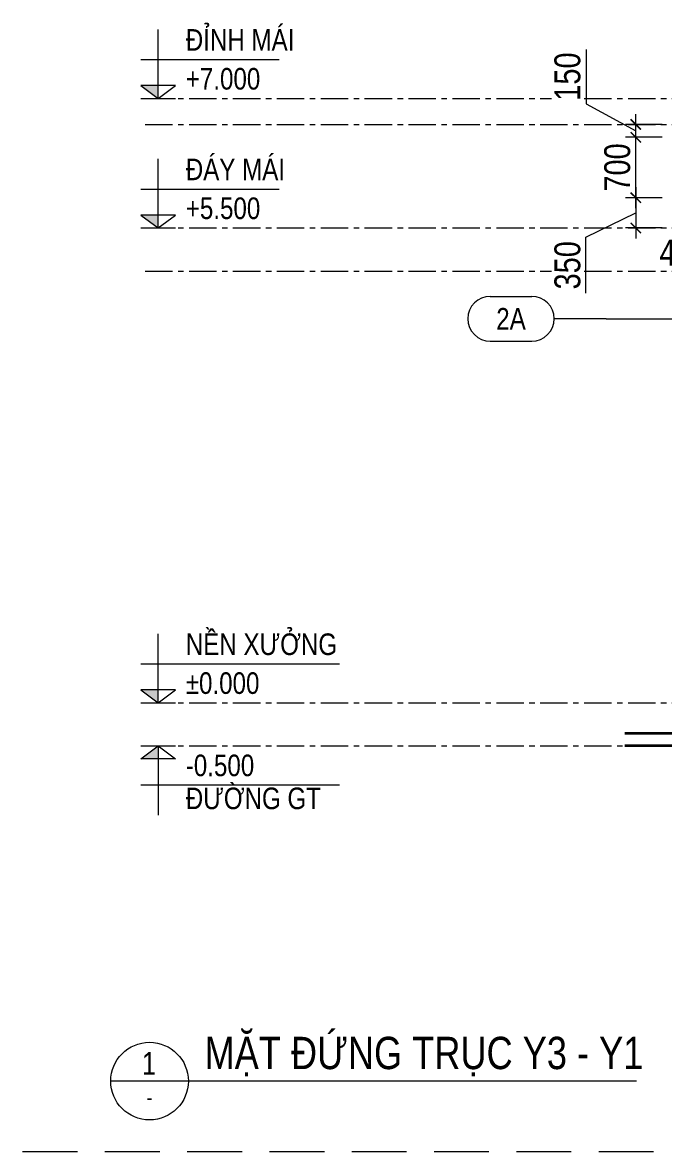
# Model space of a CAD drawing. Header units: millimetres. Extents: x -547695 to 905972, y -1055718 to 167349.
# Drawn here: x -535873 to -528445, y -976038 to -962963 of the extents above; entities that cross this region are included whole.
import ezdxf
from ezdxf.enums import TextEntityAlignment as Align
from ezdxf.xclip import XClip

# ---------------------------------------------------------------- set-up
doc = ezdxf.new("R2010")
doc.units = ezdxf.units.MM
doc.header["$XCLIPFRAME"] = 0
doc.linetypes.add('CENTER', pattern=[50.8, 31.75, -6.35, 6.35, -6.35])
doc.linetypes.add('HIDDEN', pattern=[9.525, 6.35, -3.175])
doc.layers.get('DEFPOINTS').update_dxf_attribs({"color": 1, "lineweight": 25})
for name, color, linetype, lineweight in [('A-DIMS', 8, 'Continuous', 9), ('A-GRID', 250, 'CENTER', 15), ('A-HEVY', 111, 'Continuous', 35), ('A-HIDD', 45, 'HIDDEN', 9), ('A-SYMBOLS', 10, 'Continuous', 13)]:
    doc.layers.add(name, color=color, linetype=linetype, lineweight=lineweight)
doc.styles.add('VTK _ Arial_2.5 mm', font='arial.ttf', dxfattribs={"width": 0.8})
doc.styles.add('VTK_Arial', font='arial.ttf', dxfattribs={"width": 0.8})
doc.dimstyles.new('A-2.5-DIM120', dxfattribs={"dimscale": 120, "dimtxt": 2.5, "dimasz": 1, "dimexe": 1, "dimexo": 0, "dimgap": 0.5, "dimtad": 1, "dimdec": 0, "dimzin": 12, "dimdsep": 46, "dimtxsty": 'VTK_Arial', "dimblk": 'ARCHTICK', "dimcen": 0, "dimdle": 1, "dimclrd": 256, "dimclre": 256, "dimclrt": 7, "dimadec": 1, "dimazin": 3, "dimtfac": 1, "dimtdec": 0, "dimtmove": 0, "dimatfit": 2, "dimfxl": 20, "dimtfill": 1, "dimtolj": 1, "dimtzin": 0, "dimlwd": -1, "dimlwe": -1, "dimarcsym": 0})

# ---------------------------------------------------------------- blocks, each defined once
blk = doc.blocks.new('*U94')
for p, q in [((0, -4.5), (0, 3.5)), ((-2, 0), (21, 0)), ((-2, -4.5), (2, -4.5))]:
    blk.add_line(p, q)
blk.add_lwpolyline([(0, -4.5), (2, -3), (-2, -3)], close=True)
blk.add_solid([(-2, -3), (0, -3), (0, -4.5)])
at = {"color": 7, "style": 'VTK _ Arial_2.5 mm', "width": 0.8, "flags": 4}
blk.add_attdef('FINISHFLOORLEVEL', text='', height=2.5, dxfattribs=at).set_placement((3.2, 3.53), align=Align.TOP_LEFT)
blk.add_attdef('NAMEOFLEVEL', (3.2, -3.47), '', height=2.5, dxfattribs=at)
blk = doc.blocks.new('*U75')
for p, q in [((0, -4.5), (0, 3.5)), ((-2, 0), (14, 0)), ((-2, -4.5), (2, -4.5))]:
    blk.add_line(p, q)
blk.add_lwpolyline([(0, -4.5), (2, -3), (-2, -3)], close=True)
blk.add_solid([(-2, -3), (0, -3), (0, -4.5)])
at = {"color": 7, "style": 'VTK _ Arial_2.5 mm', "width": 0.8, "flags": 4}
blk.add_attdef('FINISHFLOORLEVEL', text='', height=2.5, dxfattribs=at).set_placement((3.2, 3.53), align=Align.TOP_LEFT)
blk.add_attdef('NAMEOFLEVEL', (3.2, -3.47), '', height=2.5, dxfattribs=at)
blk = doc.blocks.new('E56U67')
at = {"layer": 'A-GRID', "ltscale": 10}
for points in [[(-889.9, 2000), (36929.7, 2000)], [(-889.9, 1700), (36929.7, 1700)], [(-889.9, 500), (36929.7, 500)], [(-889.9, 0), (36929.7, 0)], [(-889.9, -5000), (36929.7, -5000)], [(-889.9, -5500), (36929.7, -5500)]]:
    blk.add_lwpolyline(points, dxfattribs=at)
at = {"layer": 'A-SYMBOLS'}
ref = blk.add_blockref('*U75', (-740.1, 2450), dxfattribs=dict(at, xscale=100, yscale=100, zscale=100))
ref.add_attrib('FINISHFLOORLEVEL', 'ĐỈNH MÁI', dxfattribs={"layer": '0', "color": 7, "height": 250, "style": 'VTK _ Arial_2.5 mm', "width": 0.8}).set_placement((-420.1, 2803.4), align=Align.TOP_LEFT)
ref.add_attrib('NAMEOFLEVEL', '+7.000', (-420.1, 2103.2), dxfattribs={"layer": '0', "color": 7, "height": 250, "style": 'VTK _ Arial_2.5 mm', "width": 0.8})
ref = blk.add_blockref('*U75', (-740.1, 950), dxfattribs=dict(at, xscale=100, yscale=100, zscale=100))
ref.add_attrib('FINISHFLOORLEVEL', 'ĐÁY MÁI', dxfattribs={"layer": '0', "color": 7, "height": 250, "style": 'VTK _ Arial_2.5 mm', "width": 0.8}).set_placement((-420.1, 1303.4), align=Align.TOP_LEFT)
ref.add_attrib('NAMEOFLEVEL', '+5.500', (-420.1, 603.2), dxfattribs={"layer": '0', "color": 7, "height": 250, "style": 'VTK _ Arial_2.5 mm', "width": 0.8})
ref = blk.add_blockref('*U94', (-740.1, -4550), dxfattribs=dict(at, xscale=100, yscale=100, zscale=100))
ref.add_attrib('FINISHFLOORLEVEL', 'NỀN XƯỞNG', dxfattribs={"layer": '0', "color": 7, "height": 250, "style": 'VTK _ Arial_2.5 mm', "width": 0.8}).set_placement((-420.1, -4196.6), align=Align.TOP_LEFT)
ref.add_attrib('NAMEOFLEVEL', '%%p0.000', (-420.1, -4896.8), dxfattribs={"layer": '0', "color": 7, "height": 250, "style": 'VTK _ Arial_2.5 mm', "width": 0.8})
ref = blk.add_blockref('*U94', (-740.1, -5950), dxfattribs=dict(at, xscale=-100, yscale=100, zscale=100, rotation=180))
ref.add_attrib('FINISHFLOORLEVEL', 'ĐƯỜNG GT', dxfattribs={"layer": '0', "color": 7, "height": 250, "style": 'VTK _ Arial_2.5 mm', "width": 0.8}).set_placement((-420.1, -5981.8), align=Align.TOP_LEFT)
ref.add_attrib('NAMEOFLEVEL', '-0.500', (-420.1, -5850), dxfattribs={"layer": '0', "color": 7, "height": 250, "style": 'VTK _ Arial_2.5 mm', "width": 0.8})
blk = doc.blocks.new('*U123')
for p, q in [((0, 0), (-14.5, 0)), ((66.72, 0), (0, 0))]:
    blk.add_line(p, q)
blk.add_circle((-8.5, 0), 6)
at = {"color": 7, "style": 'VTK_Arial', "width": 0.8}
blk.add_attdef('SECTION', (0, 1.86), '', height=5, dxfattribs=at)
blk.add_attdef('MARK', text='', height=3.5, dxfattribs=at).set_placement((-8.59, 0.99), align=Align.CENTER)
at = {"color": 7, "linetype": 'Continuous', "style": 'VTK_Arial', "width": 0.8}
blk.add_attdef('REF', text='', height=2.5, dxfattribs=at).set_placement((-8.49, -3.75), align=Align.CENTER)
at = {"color": 7, "linetype": 'Continuous', "style": 'VTK_Arial', "width": 0.8, "flags": 8}
blk.add_attdef('SCALE-I', (0, -4.25), '', height=2.5, dxfattribs=at)
blk = doc.blocks.new('_ARCHTICK')
at = {"color": 0, "linetype": 'ByBlock', "const_width": 0.15}
blk.add_lwpolyline([(-0.5, -0.5), (0.5, 0.5)], dxfattribs=at)
blk = doc.blocks.new('*D481')
at = {"layer": 'A-DIMS', "transparency": 16777216}
for p, q in [((-528102, -965653), (-528102, -965962)), ((-527612, -965653), (-527612, -965962)), ((-527492, -965842), (-528222, -965842))]:
    blk.add_line(p, q, dxfattribs=at)
at = {"layer": 'DEFPOINTS', "color": 0, "transparency": 16777216}
blk.add_point((-527612, -965653), dxfattribs=at)
at = {"layer": 'A-DIMS', "transparency": 16777216, "xscale": 120, "yscale": 120, "zscale": 120, "rotation": 180}
blk.add_blockref('_ARCHTICK', (-528102, -965842), dxfattribs=at)
at = {"layer": 'A-DIMS', "transparency": 16777216, "xscale": 120, "yscale": 120, "zscale": 120}
blk.add_blockref('_ARCHTICK', (-527612, -965842), dxfattribs=at)
at = {"layer": 'A-DIMS', "color": 7, "transparency": 16777216, "insert": (-528222, -965629), "char_height": 300, "attachment_point": 5, "style": 'VTK_Arial', "bg_fill": 3, "box_fill_scale": 1.1, "bg_fill_color": 257, "bg_fill_transparency": 0}
blk.add_mtext('\\A1;490', dxfattribs=at)
at = {"layer": 'DEFPOINTS', "color": 0, "transparency": 16777216}
for p in [(-528102, -965653), (-528102, -965842)]:
    blk.add_point(p, dxfattribs=at)
blk = doc.blocks.new('*D482')
at = {"layer": 'A-DIMS', "transparency": 16777216}
for p, q in [((-528776, -965111), (-528776, -964171)), ((-528469, -964291), (-528896, -964291)), ((-528469, -964991), (-528896, -964991))]:
    blk.add_line(p, q, dxfattribs=at)
at = {"layer": 'DEFPOINTS', "color": 0, "transparency": 16777216}
for p in [(-528469, -964291), (-528469, -964991)]:
    blk.add_point(p, dxfattribs=at)
at = {"layer": 'A-DIMS', "transparency": 16777216, "xscale": 120, "yscale": 120, "zscale": 120}
for p, rotation in [((-528776, -964291), 90), ((-528776, -964991), 270)]:
    blk.add_blockref('_ARCHTICK', p, dxfattribs=dict(at, rotation=rotation))
at = {"layer": 'A-DIMS', "color": 7, "transparency": 16777216, "insert": (-528989, -964641), "char_height": 300, "attachment_point": 5, "rotation": 90, "style": 'VTK_Arial', "bg_fill": 3, "box_fill_scale": 1.1, "bg_fill_color": 257, "bg_fill_transparency": 0}
blk.add_mtext('\\A1;700', dxfattribs=at)
at = {"layer": 'DEFPOINTS', "color": 0, "transparency": 16777216}
blk.add_point((-528776, -964291), dxfattribs=at)
blk = doc.blocks.new('*D483')
at = {"layer": 'A-DIMS', "transparency": 16777216}
for p, q in [((-528776, -964871), (-528776, -965462)), ((-528469, -964991), (-528896, -964991)), ((-529353, -965449), (-528776, -965166)), ((-528469, -965342), (-528896, -965342)), ((-529353, -966098), (-529353, -965449))]:
    blk.add_line(p, q, dxfattribs=at)
at = {"layer": 'DEFPOINTS', "color": 0, "transparency": 16777216}
for p in [(-528469, -964991), (-528776, -965342), (-528469, -965342)]:
    blk.add_point(p, dxfattribs=at)
at = {"layer": 'A-DIMS', "transparency": 16777216, "xscale": 120, "yscale": 120, "zscale": 120}
for p, rotation in [((-528776, -964991), 90), ((-528776, -965342), 270)]:
    blk.add_blockref('_ARCHTICK', p, dxfattribs=dict(at, rotation=rotation))
at = {"layer": 'A-DIMS', "color": 7, "transparency": 16777216, "insert": (-529566, -965774), "char_height": 300, "attachment_point": 5, "rotation": 90, "style": 'VTK_Arial', "bg_fill": 3, "box_fill_scale": 1.1, "bg_fill_color": 257, "bg_fill_transparency": 0}
blk.add_mtext('\\A1;350', dxfattribs=at)
blk = doc.blocks.new('*D484')
at = {"layer": 'A-DIMS', "transparency": 16777216}
for p, q in [((-529352, -963275), (-529352, -963902)), ((-529352, -963902), (-528776, -964217)), ((-528776, -964411), (-528776, -964022)), ((-528469, -964142), (-528896, -964142)), ((-528469, -964291), (-528896, -964291))]:
    blk.add_line(p, q, dxfattribs=at)
at = {"layer": 'DEFPOINTS', "color": 0, "transparency": 16777216}
for p in [(-528776, -964142), (-528469, -964142), (-528469, -964291)]:
    blk.add_point(p, dxfattribs=at)
at = {"layer": 'A-DIMS', "transparency": 16777216, "xscale": 120, "yscale": 120, "zscale": 120}
for p, rotation in [((-528776, -964142), 90), ((-528776, -964291), 270)]:
    blk.add_blockref('_ARCHTICK', p, dxfattribs=dict(at, rotation=rotation))
at = {"layer": 'A-DIMS', "color": 7, "transparency": 16777216, "insert": (-529566, -963588), "char_height": 300, "attachment_point": 5, "rotation": 90, "style": 'VTK_Arial', "bg_fill": 3, "box_fill_scale": 1.1, "bg_fill_color": 257, "bg_fill_transparency": 0}
blk.add_mtext('\\A1;150', dxfattribs=at)
blk = doc.blocks.new('*U1182')
blk.add_lwpolyline([(11, 0), (34.15, 0), (36.74, 0)])
blk.add_wipeout([(2.4, 2.6), (3.7, 2.25), (4.65, 1.3), (5, 0), (4.65, -1.3), (3.7, -2.25), (2.4, -2.6), (-2.4, -2.6), (-3.7, -2.25), (-4.65, -1.3), (-5, 0), (-4.65, 1.3), (-3.7, 2.25), (-2.4, 2.6)])
for points in [[(-2.4, 2.6), (2.4, 2.6)], [(11, 0), (5, 0)], [(-2.4, -2.6), (2.4, -2.6)]]:
    blk.add_lwpolyline(points)
for centre, start, end in [((-2.4, 0), 90, 270), ((2.4, 0), 270, 90)]:
    blk.add_arc(centre, 2.6, start, end)
at = {"color": 7, "style": 'VTK _ Arial_2.5 mm', "width": 0.8, "flags": 8}
blk.add_attdef('SYMBOL', text='', height=2.5, dxfattribs=at).set_placement((0, 0), align=Align.MIDDLE_CENTER)

msp = doc.modelspace()

# ---------------------------------------------------------------- linework, layer by layer
at = {"layer": 'A-HIDD', "ltscale": 100}
msp.add_lwpolyline([(-535873, -976038), (-494351.6, -976038)], dxfattribs=at)

# ---------------------------------------------------------------- block references
at = {"layer": 'A-HEVY'}
ref = msp.add_blockref('E56U67', (-533564.1, -965841.7), dxfattribs=at)
XClip(ref).set_block_clipping_path([(-2308.9060320412, -6912.0841065748), (23066.4773646371, 4136.6074259381)])
at = {"layer": 'A-SYMBOLS'}
ref = msp.add_blockref('*U123', (-533767.1, -975223.7), dxfattribs=dict(at, xscale=74.91082045184334, yscale=74.91082045184334, zscale=74.91082045184334))
ref.add_attrib('SECTION', 'MẶT ĐỨNG TRỤC Y3 - Y1', (-533767.1, -975084.7), dxfattribs={"layer": '0', "color": 7, "height": 374.554, "style": 'VTK_Arial', "width": 0.8})
ref.add_attrib('REF', '-', dxfattribs={"layer": '0', "color": 7, "linetype": 'Continuous', "height": 187.3, "style": 'VTK_Arial', "width": 0.8}).set_placement((-534403.2, -975504.9), align=Align.CENTER)
ref.add_attrib('MARK', '1', dxfattribs={"layer": '0', "color": 7, "height": 262.2, "style": 'VTK_Arial', "width": 0.8}).set_placement((-534410.4, -975149.7), align=Align.CENTER)

# ---------------------------------------------------------------- next in the draw order: linework, layer by layer
at = {"layer": 'A-HEVY'}
for p, q in [((-528904.4, -971191.7), (-525721.7, -971191.7)), ((-527551.7, -971341.7), (-528904.4, -971341.7))]:
    msp.add_line(p, q, dxfattribs=at)

# ---------------------------------------------------------------- next in the draw order: dimensions: what is measured, and where the dimension line sits
at = {"layer": 'A-DIMS'}
dim = msp.add_linear_dim(base=(-528776.1, -964291.4), p1=(-528468.7, -964991.3), p2=(-528468.7, -964291.4), angle=90, dimstyle='A-2.5-DIM120', override={"dimpost": '\\X'}, dxfattribs=at)
dim.commit()
dim.dimension.update_dxf_attribs({"geometry": '*D482', "text_midpoint": (-528989.3, -964641.3)})
dim = msp.add_linear_dim(base=(-528102, -965841.7), p1=(-527611.7, -965652.7), p2=(-528102, -965652.7), dimstyle='A-2.5-DIM120', override={"dimpost": '\\X', "dimtmove": 1}, dxfattribs=at)
dim.commit()
dim.dimension.update_dxf_attribs({"geometry": '*D481', "text_midpoint": (-528222, -965841.7), "dimtype": 160})

# ---------------------------------------------------------------- next in the draw order: dimensions: what is measured, and where the dimension line sits
for base, p1, p2, picture, middle in [((-528776.1, -964141.7), (-528468.7, -964291.4), (-528468.7, -964141.7), '*D484', (-529352.5, -963841.7)), ((-528776.1, -965341.7), (-528468.7, -964991.3), (-528468.7, -965341.7), '*D483', (-529352.7, -965509.1))]:
    dim = msp.add_linear_dim(base=base, p1=p1, p2=p2, angle=90, dimstyle='A-2.5-DIM120', override={"dimpost": '\\X', "dimtmove": 1}, dxfattribs=at)
    dim.commit()
    dim.dimension.update_dxf_attribs({"geometry": picture, "text_midpoint": middle, "dimtype": 160})

# ---------------------------------------------------------------- next in the draw order: block references
at = {"layer": 'A-SYMBOLS', "xscale": 100, "yscale": 100, "zscale": 100}
msp.add_blockref('*U1182', (-530220.1, -966393.6), dxfattribs=at).add_auto_attribs({'SYMBOL': '2A'})

doc.saveas('drawing.dxf')
